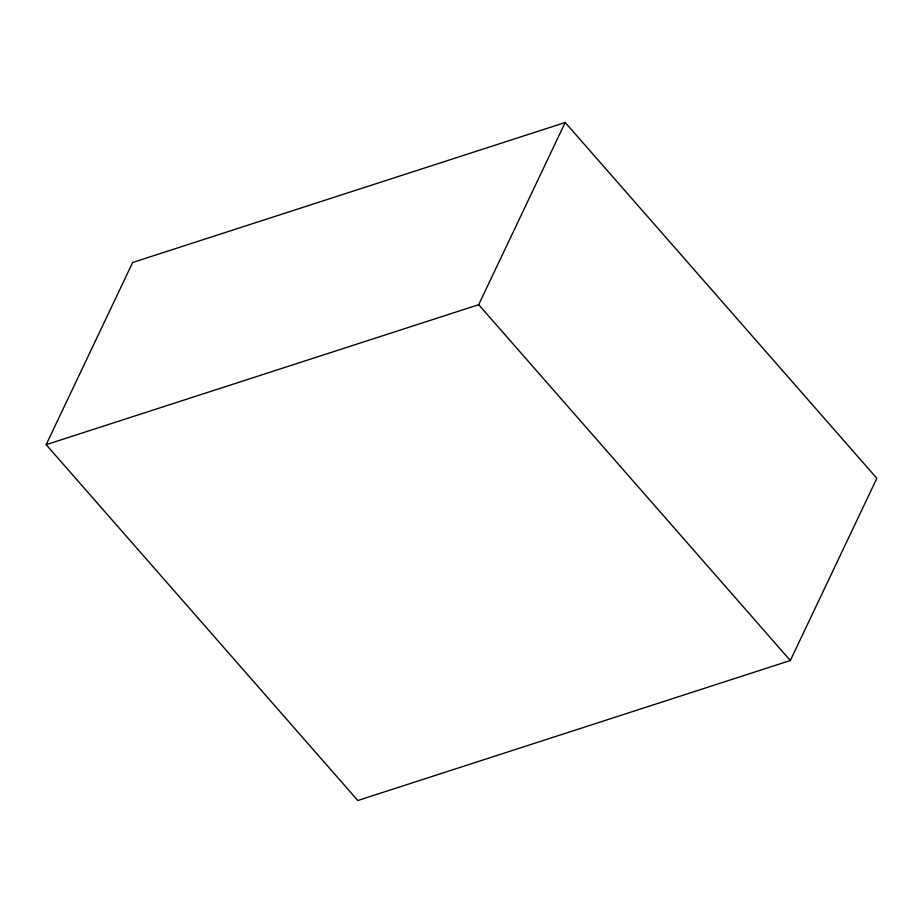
<?xml version="1.0" encoding="UTF-8"?>
<svg xmlns="http://www.w3.org/2000/svg" width="923" height="923" viewBox="0 0 923 923"><rect width="100%" height="100%" fill="white"/><g stroke="black" fill="none" stroke-linecap="round" stroke-linejoin="round"><path stroke-width="1.38" d="M46.15 444.678L132.67 262.478L565.199 122.494L876.85 478.322L790.33 660.522L357.801 800.506L46.15 444.678L478.691 304.694L565.199 122.494M478.691 304.694L790.33 660.522"/></g></svg>
